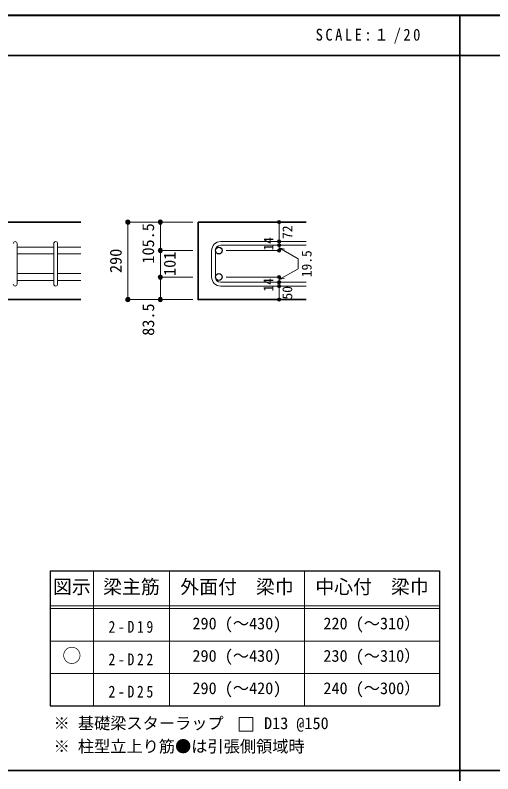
# Model space of a CAD drawing. Units: millimetres at full size, sheet at 1:20; some dimension numbers follow another scale. Extents: x -3982 to 3969, y -2797 to 2801.
# Drawn here: x -2397 to -628, y -10 to 2801 of the extents above; entities that cross this region are included whole.
import ezdxf
from ezdxf.enums import TextEntityAlignment as Align

# ---------------------------------------------------------------- set-up
doc = ezdxf.new("R2010")
doc.units = ezdxf.units.MM
doc.header["$LTSCALE"] = 20
doc.header["$PDMODE"] = 32
doc.header["$PDSIZE"] = 12
for name, color, linetype, lineweight in [('6-1_躯体線', 2, 'Continuous', 35), ('6-5_梁主筋', 7, 'Continuous', 18), ('6-6_S.T.P.', 7, 'Continuous', 18), ('6-7_文字', 7, 'Continuous', 18), ('6-D_寸法', 4, 'Continuous', 9), ('6-E_枠', 7, 'Continuous', 18), ('F-0_枠', 6, 'Continuous', 40)]:
    doc.layers.add(name, color=color, linetype=linetype, lineweight=lineweight)
doc.styles.add('ＭＳ ゴシック', font='')
doc.styles.get('ＭＳ ゴシック').set_extended_font_data('MS Gothic')

msp = doc.modelspace()

# ---------------------------------------------------------------- linework, layer by layer
at = {"layer": '6-1_躯体線'}
for p, q in [((-2153.87, 2034.12), (-3103.87, 2034.12)), ((-1719.2, 2034.12), (-1319.2, 2034.12)), ((-2153.87, 1747.12), (-2553.87, 1747.12))]:
    msp.add_line(p, q, dxfattribs=at)
msp.add_lwpolyline([(-1719.2, 2034.12), (-1719.2, 1747.12), (-1319.2, 1747.12)], dxfattribs=at)
at = {"layer": '6-5_梁主筋'}
for p, q in [((-2253.87, 1941.07), (-2389.87, 1941.07)), ((-2153.87, 1941.07), (-2239.87, 1941.07)), ((-2253.87, 1916.07), (-2389.87, 1916.07)), ((-2153.87, 1916.07), (-2239.87, 1916.07)), ((-2253.87, 1843.12), (-2389.87, 1843.12)), ((-2253.87, 1843.12), (-2389.87, 1843.12)), ((-2153.87, 1843.12), (-2239.87, 1843.12)), ((-2253.87, 1818.12), (-2389.87, 1818.12)), ((-2153.87, 1818.12), (-2239.87, 1818.12))]:
    msp.add_line(p, q, dxfattribs=at)
at = {"layer": '6-5_梁主筋', "color": 3, "lineweight": 25}
for centre in [(-1642.7, 1928.57), (-1642.7, 1830.62)]:
    msp.add_circle(centre, 12.5, dxfattribs=at)
at = {"layer": '6-6_S.T.P.'}
for p, q in [((-2389.87, 1804.12), (-2389.87, 1955.07)), ((-2253.87, 1804.12), (-2253.87, 1955.07)), ((-2239.87, 1804.12), (-2239.87, 1955.07)), ((-1635.7, 1962.07), (-1319.2, 1962.07)), ((-1635.7, 1948.07), (-1319.2, 1948.07)), ((-1669.2, 1928.57), (-1669.2, 1830.62)), ((-1655.2, 1928.57), (-1655.2, 1830.62)), ((-1635.7, 1811.12), (-1319.2, 1811.12)), ((-1635.7, 1797.12), (-1319.2, 1797.12))]:
    msp.add_line(p, q, dxfattribs=at)
for centre, radius, start, end in [((-2396.87, 1955.07), 7, 0, 180), ((-2246.87, 1955.07), 7, 0, 180), ((-1635.7, 1928.57), 33.5, 90, 180), ((-1635.7, 1928.57), 19.5, 90, 180), ((-1635.7, 1830.62), 33.5, 180, 270), ((-1635.7, 1830.62), 19.5, 180, 270), ((-2396.87, 1804.12), 7, 180, 0), ((-2246.87, 1804.12), 7, 180, 0)]:
    msp.add_arc(centre, radius, start, end, dxfattribs=at)
at = {"layer": '6-7_文字'}
msp.add_lwpolyline([(-1566.86, 148.39), (-1516.86, 148.39), (-1516.86, 198.39), (-1566.86, 198.39)], close=True, dxfattribs=at)
at = {"layer": '6-D_寸法'}
for p, q in [((-1979.2, 2034.12), (-1859.2, 2034.12)), ((-1859.2, 2034.12), (-1739.2, 2034.12)), ((-1859.2, 2034.12), (-1859.2, 1928.57)), ((-1859.2, 1928.57), (-1739.2, 1928.57)), ((-1859.2, 1928.57), (-1859.2, 1830.62)), ((-1419.2, 1928.57), (-1615.29, 1928.57)), ((-1419.2, 1938.9), (-1399.88, 1933.72)), ((-1419.2, 1938.9), (-1349.14, 1898.45)), ((-1349.14, 1898.45), (-1349.14, 1861.32)), ((-1419.2, 1820.87), (-1349.14, 1861.32)), ((-1859.2, 1830.62), (-1739.2, 1830.62)), ((-1859.2, 1747.12), (-1859.2, 1830.62)), ((-1419.2, 1830.62), (-1615.29, 1830.62)), ((-1419.2, 1811.12), (-1419.2, 1830.62)), ((-1419.2, 1820.87), (-1399.88, 1826.05)), ((-1419.2, 1797.12), (-1419.2, 1811.12)), ((-1419.2, 1747.12), (-1419.2, 1797.12)), ((-1979.2, 1747.12), (-1859.2, 1747.12)), ((-1859.2, 1747.12), (-1739.2, 1747.12))]:
    msp.add_line(p, q, dxfattribs=at)
for points in [[(-1979.2, 2034.12), (-1979.2, 1747.12), (-1869.33, 1747.12)], [(-1419.2, 1948.65), (-1419.2, 1962.65), (-1419.2, 2034.12)], [(-1419.2, 1948.65), (-1419.2, 1928.57), (-1419.2, 1948.65)]]:
    msp.add_lwpolyline(points, dxfattribs=at)
for centre, radius in [((-1979.2, 2034.12), 8), ((-1979.2, 2034.12), 7.2), ((-1979.2, 2034.12), 6.4), ((-1979.2, 2034.12), 5.6), ((-1979.2, 2034.12), 4.8), ((-1979.2, 2034.12), 4), ((-1979.2, 2034.12), 3.2), ((-1979.2, 2034.12), 2.4), ((-1979.2, 2034.12), 1.6), ((-1979.2, 2034.12), 0.8), ((-1859.2, 2034.12), 8), ((-1859.2, 2034.12), 7.2), ((-1859.2, 2034.12), 6.4), ((-1859.2, 2034.12), 5.6), ((-1859.2, 2034.12), 4.8), ((-1859.2, 2034.12), 4), ((-1859.2, 2034.12), 3.2), ((-1859.2, 2034.12), 2.4), ((-1859.2, 2034.12), 1.6), ((-1859.2, 2034.12), 0.8), ((-1419.2, 2034.12), 4), ((-1419.2, 2034.12), 3.6), ((-1419.2, 2034.12), 3.2), ((-1419.2, 2034.12), 2.8), ((-1419.2, 2034.12), 2.4), ((-1419.2, 2034.12), 2), ((-1419.2, 2034.12), 1.6), ((-1419.2, 2034.12), 1.2), ((-1419.2, 2034.12), 0.8), ((-1419.2, 2034.12), 0.4), ((-1419.2, 1962.65), 4), ((-1419.2, 1948.65), 4), ((-1419.2, 1962.65), 3.6), ((-1419.2, 1948.65), 3.6), ((-1419.2, 1962.65), 3.2), ((-1419.2, 1948.65), 3.2), ((-1419.2, 1962.65), 2.8), ((-1419.2, 1948.65), 2.8), ((-1419.2, 1962.65), 2.4), ((-1419.2, 1948.65), 2.4), ((-1419.2, 1962.65), 2), ((-1419.2, 1948.65), 2), ((-1419.2, 1962.65), 1.6), ((-1419.2, 1948.65), 1.6), ((-1419.2, 1962.65), 1.2), ((-1419.2, 1948.65), 1.2), ((-1419.2, 1962.65), 0.8), ((-1419.2, 1948.65), 0.8), ((-1419.2, 1962.65), 0.4), ((-1419.2, 1948.65), 0.4), ((-1859.2, 1928.57), 8), ((-1859.2, 1928.57), 7.2), ((-1859.2, 1928.57), 6.4), ((-1859.2, 1928.57), 5.6), ((-1859.2, 1928.57), 4.8), ((-1859.2, 1928.57), 4), ((-1859.2, 1928.57), 3.2), ((-1859.2, 1928.57), 2.4), ((-1859.2, 1928.57), 1.6), ((-1859.2, 1928.57), 0.8), ((-1419.2, 1928.57), 4), ((-1419.2, 1928.57), 3.6), ((-1419.2, 1928.57), 3.2), ((-1419.2, 1928.57), 2.8), ((-1419.2, 1928.57), 2.4), ((-1419.2, 1928.57), 2), ((-1419.2, 1928.57), 1.6), ((-1419.2, 1928.57), 1.2), ((-1419.2, 1928.57), 0.8), ((-1419.2, 1928.57), 0.4), ((-1859.2, 1830.62), 8), ((-1859.2, 1830.62), 7.2), ((-1859.2, 1830.62), 6.4), ((-1859.2, 1830.62), 5.6), ((-1859.2, 1830.62), 4.8), ((-1859.2, 1830.62), 4), ((-1859.2, 1830.62), 3.2), ((-1859.2, 1830.62), 2.4), ((-1859.2, 1830.62), 1.6), ((-1859.2, 1830.62), 0.8), ((-1419.2, 1830.62), 4), ((-1419.2, 1830.62), 3.6), ((-1419.2, 1830.62), 3.2), ((-1419.2, 1830.62), 2.8), ((-1419.2, 1830.62), 2.4), ((-1419.2, 1830.62), 2), ((-1419.2, 1830.62), 1.6), ((-1419.2, 1830.62), 1.2), ((-1419.2, 1830.62), 0.8), ((-1419.2, 1830.62), 0.4), ((-1419.2, 1811.12), 4), ((-1419.2, 1797.12), 4), ((-1419.2, 1811.12), 3.6), ((-1419.2, 1797.12), 3.6), ((-1419.2, 1811.12), 3.2), ((-1419.2, 1797.12), 3.2), ((-1419.2, 1811.12), 2.8), ((-1419.2, 1797.12), 2.8), ((-1419.2, 1811.12), 2.4), ((-1419.2, 1797.12), 2.4), ((-1419.2, 1811.12), 2), ((-1419.2, 1797.12), 2), ((-1419.2, 1811.12), 1.6), ((-1419.2, 1811.12), 1.2), ((-1419.2, 1811.12), 0.8), ((-1419.2, 1811.12), 0.4), ((-1419.2, 1797.12), 1.6), ((-1419.2, 1797.12), 1.2), ((-1419.2, 1797.12), 0.8), ((-1419.2, 1797.12), 0.4), ((-1979.2, 1747.12), 8), ((-1979.2, 1747.12), 7.2), ((-1979.2, 1747.12), 6.4), ((-1979.2, 1747.12), 5.6), ((-1979.2, 1747.12), 4.8), ((-1979.2, 1747.12), 4), ((-1979.2, 1747.12), 3.2), ((-1979.2, 1747.12), 2.4), ((-1979.2, 1747.12), 1.6), ((-1979.2, 1747.12), 0.8), ((-1859.2, 1747.12), 8), ((-1859.2, 1747.12), 7.2), ((-1859.2, 1747.12), 6.4), ((-1859.2, 1747.12), 5.6), ((-1859.2, 1747.12), 4.8), ((-1859.2, 1747.12), 4), ((-1859.2, 1747.12), 3.2), ((-1859.2, 1747.12), 2.4), ((-1859.2, 1747.12), 1.6), ((-1859.2, 1747.12), 0.8), ((-1419.2, 1747.12), 4), ((-1419.2, 1747.12), 3.6), ((-1419.2, 1747.12), 3.2), ((-1419.2, 1747.12), 2.8), ((-1419.2, 1747.12), 2.4), ((-1419.2, 1747.12), 2), ((-1419.2, 1747.12), 1.6), ((-1419.2, 1747.12), 1.2), ((-1419.2, 1747.12), 0.8), ((-1419.2, 1747.12), 0.4)]:
    msp.add_circle(centre, radius, dxfattribs=at)
at = {"layer": '6-D_寸法', "color": 7}
for p in [(-1979.2, 2034.12), (-1859.2, 2034.12), (-1419.2, 2034.12), (-1419.2, 1962.65), (-1419.2, 1948.65), (-1859.2, 1928.57), (-1419.2, 1928.57), (-1859.2, 1830.62), (-1419.2, 1830.62), (-1419.2, 1811.12), (-1419.2, 1797.12), (-1979.2, 1747.12), (-1859.2, 1747.12), (-1419.2, 1747.12)]:
    msp.add_point(p, dxfattribs=at)
at = {"layer": '6-E_枠', "color": 3, "lineweight": 25}
for p, q in [((-2267.02, 741.85), (-2267.02, 241.85)), ((-2267.02, 741.85), (-825.33, 741.85)), ((-825.33, 741.85), (-825.33, 241.85)), ((-2267.02, 241.85), (-825.33, 241.85))]:
    msp.add_line(p, q, dxfattribs=at)
at = {"layer": '6-E_枠'}
for p, q in [((-2107.02, 741.85), (-2107.02, 241.85)), ((-1825.33, 741.85), (-1825.33, 241.85)), ((-1325.33, 741.85), (-1325.33, 241.85)), ((-2267.02, 611.85), (-825.33, 611.85)), ((-2267.02, 601.85), (-825.33, 601.85)), ((-2267.02, 481.85), (-825.33, 481.85)), ((-2267.02, 361.85), (-825.33, 361.85))]:
    msp.add_line(p, q, dxfattribs=at)
at = {"layer": 'F-0_枠'}
msp.add_line((-3981.92, 2800.77), (3969.4, 2800.77), dxfattribs=at)
at = {"layer": 'F-0_枠', "color": 2, "lineweight": 35}
for p, q in [((-749.76, 2800.77), (-749.76, -2796.83)), ((-3981.92, 2650.77), (2482.4, 2650.77)), ((2482.4, 1.97), (-3981.92, 1.97))]:
    msp.add_line(p, q, dxfattribs=at)

# ---------------------------------------------------------------- texts
at = {"layer": '6-7_文字', "color": 2, "style": 'ＭＳ ゴシック'}
for s, p in [('図示', (-2257.02, 641.85)), ('梁主筋', (-2071.17, 641.85)), ('外面付\u3000梁巾', (-1785.33, 641.85)), ('中心付\u3000梁巾', (-1285.33, 641.85)), ('○', (-2222.02, 386.85))]:
    msp.add_text(s, height=51.32, dxfattribs=at).set_placement(p, align=Align.BOTTOM_LEFT)
at = {"layer": '6-7_文字', "style": 'ＭＳ ゴシック'}
for s, p in [('290 (～430)', (-1740.33, 511.85)), ('220 (～310）', (-1255.33, 511.85)), ('290 (～430)', (-1740.33, 391.85)), ('230 (～310）', (-1255.33, 391.85)), ('290 (～420)', (-1740.33, 271.85)), ('240 (～300）', (-1255.33, 271.85)), ('※ 基礎梁スターラップ     D13 @150', (-2254.64, 142.13)), ('※ 柱型立上り筋●は引張側領域時', (-2254.64, 56.45))]:
    msp.add_text(s, height=43.99, dxfattribs=at).set_placement(p, align=Align.BOTTOM_LEFT)
at = {"layer": '6-7_文字', "color": 2, "insert": (-1283.99, 2695.77), "char_height": 43.99, "attachment_point": 7, "style": 'ＭＳ ゴシック'}
msp.add_mtext('\\T1.34;\\W0.9;SCALE:１/20', dxfattribs=at)
at = {"layer": '6-7_文字', "char_height": 43.99, "attachment_point": 7, "style": 'ＭＳ ゴシック'}
for s, insert in [('\\T1.38;\\W0.85;2-D19', (-2051.17, 511.85)), ('\\T1.38;\\W0.85;2-D22', (-2051.17, 391.85)), ('\\T1.38;\\W0.85;2-D25', (-2051.17, 271.85))]:
    msp.add_mtext(s, dxfattribs=dict(at, insert=insert))
at = {"layer": '6-D_寸法', "style": 'ＭＳ ゴシック'}
for s, height, p in [('105.5', 43.99, (-1869.2, 1880.39)), ('72', 36.66, (-1359.29, 1971.68)), ('14', 36.66, (-1429.2, 1928.18)), ('290', 43.99, (-1989.2, 1845.62)), ('101', 43.99, (-1789.2, 1834.6)), ('19.5', 36.66, (-1288.07, 1829.89)), ('14', 36.66, (-1429.59, 1776.44)), ('50', 36.66, (-1359.73, 1747.31)), ('83.5', 43.99, (-1868.89, 1613.01))]:
    msp.add_text(s, height=height, rotation=90, dxfattribs=at).set_placement(p, align=Align.BOTTOM_LEFT)

doc.saveas('drawing.dxf')
